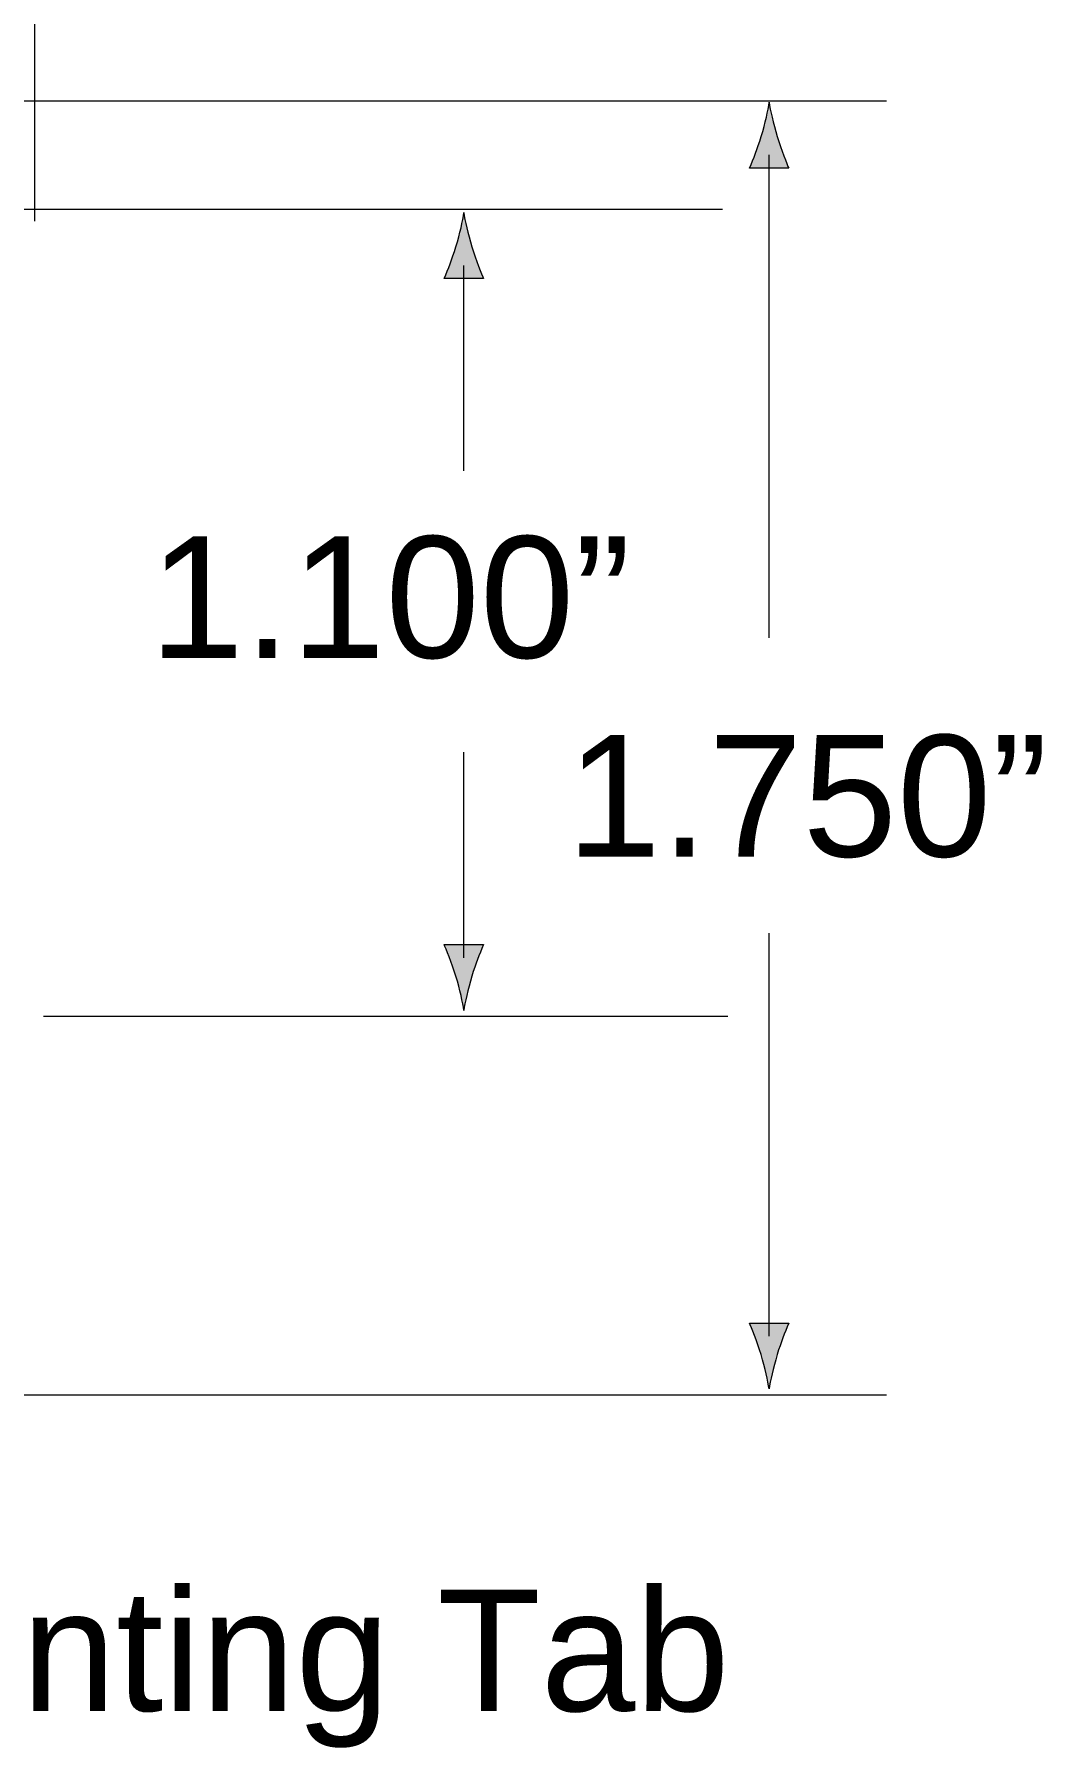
# Model space of a CAD drawing. Header units: inches. Extents: x 0.18 to 4.06, y 0.3 to 3.48.
# Drawn here: x 1.52 to 2.224, y 0.299 to 1.496 of the extents above; entities that cross this region are included whole.
import ezdxf

# ---------------------------------------------------------------- set-up
doc = ezdxf.new("R2010")
doc.units = ezdxf.units.IN
doc.header["$MEASUREMENT"] = 0
doc.layers.add('Layer 1', color=7, linetype='Continuous')

# ---------------------------------------------------------------- blocks, each defined once
blk = doc.blocks.new('block 2')
at = {"layer": 'Layer 1'}
h = blk.add_hatch(color=251, dxfattribs=at)
h.dxf.hatch_style = 2
edge = h.paths.add_edge_path()
edge.add_spline(control_points=[(2.0282, 1.4246), (2.0255, 1.4157), (2.023, 1.4098), (2.0201, 1.4025), (2.0201, 1.4025), (2.0475, 1.4025), (2.0475, 1.4025), (2.0463, 1.4052), (2.0421, 1.4157), (2.0394, 1.4246), (2.0365, 1.4343), (2.0345, 1.443), (2.0338, 1.4487), (2.0331, 1.443), (2.0311, 1.4343), (2.0282, 1.4246)], knot_values=[0, 0, 0, 0, 0.013889, 0.013889, 0.013889, 0.027778, 0.027778, 0.027778, 0.041667, 0.041667, 0.041667, 0.055556, 0.055556, 0.055556, 0.069444, 0.069444, 0.069444, 0.069444], degree=3, periodic=0)
edge.add_line((2.0282, 1.4246), (2.0282, 1.4246))
h = blk.add_hatch(color=251, dxfattribs=at)
h.dxf.hatch_style = 2
edge = h.paths.add_edge_path()
edge.add_spline(control_points=[(1.8147, 1.3475), (1.812, 1.3385), (1.8095, 1.3326), (1.8066, 1.3254), (1.8066, 1.3254), (1.8341, 1.3254), (1.8341, 1.3254), (1.8328, 1.328), (1.8287, 1.3385), (1.8259, 1.3475), (1.8231, 1.3571), (1.821, 1.3658), (1.8203, 1.3715), (1.8196, 1.3658), (1.8176, 1.3571), (1.8147, 1.3475)], knot_values=[0, 0, 0, 0, 0.013889, 0.013889, 0.013889, 0.027778, 0.027778, 0.027778, 0.041667, 0.041667, 0.041667, 0.055556, 0.055556, 0.055556, 0.069444, 0.069444, 0.069444, 0.069444], degree=3, periodic=0)
edge.add_line((1.8147, 1.3475), (1.8147, 1.3475))
h = blk.add_hatch(color=251, dxfattribs=at)
h.dxf.hatch_style = 2
edge = h.paths.add_edge_path()
edge.add_spline(control_points=[(1.8259, 0.8379), (1.8286, 0.8469), (1.8311, 0.8527), (1.834, 0.8599), (1.834, 0.8599), (1.8065, 0.8599), (1.8065, 0.8599), (1.8078, 0.8573), (1.812, 0.8469), (1.8147, 0.8379), (1.8176, 0.8282), (1.8196, 0.8195), (1.8203, 0.8138), (1.821, 0.8195), (1.823, 0.8282), (1.8259, 0.8379)], knot_values=[0, 0, 0, 0, 0.013889, 0.013889, 0.013889, 0.027778, 0.027778, 0.027778, 0.041667, 0.041667, 0.041667, 0.055556, 0.055556, 0.055556, 0.069444, 0.069444, 0.069444, 0.069444], degree=3, periodic=0)
edge.add_line((1.8259, 0.8379), (1.8259, 0.8379))
h = blk.add_hatch(color=251, dxfattribs=at)
h.dxf.hatch_style = 2
edge = h.paths.add_edge_path()
edge.add_spline(control_points=[(2.0394, 0.5733), (2.0421, 0.5823), (2.0446, 0.5882), (2.0475, 0.5954), (2.0475, 0.5954), (2.02, 0.5954), (2.02, 0.5954), (2.0212, 0.5928), (2.0254, 0.5823), (2.0281, 0.5733), (2.031, 0.5637), (2.033, 0.555), (2.0337, 0.5493), (2.0345, 0.555), (2.0365, 0.5637), (2.0394, 0.5733)], knot_values=[0, 0, 0, 0, 0.013889, 0.013889, 0.013889, 0.027778, 0.027778, 0.027778, 0.041667, 0.041667, 0.041667, 0.055556, 0.055556, 0.055556, 0.069444, 0.069444, 0.069444, 0.069444], degree=3, periodic=0)
edge.add_line((2.0394, 0.5733), (2.0394, 0.5733))
at = {"layer": 'Layer 1', "color": 250, "lineweight": 18}
for points in [[(1.5201, 2.238), (1.5201, 1.3655)], [(0.71, 1.4497), (2.1159, 1.4497)], [(2.0338, 1.0744), (2.0338, 1.4118)], [(1.5093, 1.374), (2.0011, 1.374)], [(1.8203, 1.191), (1.8203, 1.3346)], [(1.8203, 0.8507), (1.8203, 0.9943)], [(2.0338, 0.5862), (2.0338, 0.868)], [(1.5264, 0.8098), (2.0048, 0.8098)], [(0.8182, 0.5453), (2.1159, 0.5453)]]:
    blk.add_lwpolyline(points, dxfattribs=at)
at = {"layer": 'Layer 1', "lineweight": 0}
for points in [[(2.0282, 1.4246), (2.0255, 1.4157), (2.023, 1.4098), (2.0201, 1.4025), (2.0201, 1.4025), (2.0475, 1.4025), (2.0475, 1.4025), (2.0463, 1.4052), (2.0421, 1.4157), (2.0394, 1.4246), (2.0365, 1.4343), (2.0345, 1.443), (2.0338, 1.4487), (2.0331, 1.443), (2.0311, 1.4343), (2.0282, 1.4246)], [(1.8147, 1.3475), (1.812, 1.3385), (1.8095, 1.3326), (1.8066, 1.3254), (1.8066, 1.3254), (1.8341, 1.3254), (1.8341, 1.3254), (1.8328, 1.328), (1.8287, 1.3385), (1.8259, 1.3475), (1.8231, 1.3571), (1.821, 1.3658), (1.8203, 1.3715), (1.8196, 1.3658), (1.8176, 1.3571), (1.8147, 1.3475)], [(1.8259, 0.8379), (1.8286, 0.8469), (1.8311, 0.8527), (1.834, 0.8599), (1.834, 0.8599), (1.8065, 0.8599), (1.8065, 0.8599), (1.8078, 0.8573), (1.812, 0.8469), (1.8147, 0.8379), (1.8176, 0.8282), (1.8196, 0.8195), (1.8203, 0.8138), (1.821, 0.8195), (1.823, 0.8282), (1.8259, 0.8379)], [(2.0394, 0.5733), (2.0421, 0.5823), (2.0446, 0.5882), (2.0475, 0.5954), (2.0475, 0.5954), (2.02, 0.5954), (2.02, 0.5954), (2.0212, 0.5928), (2.0254, 0.5823), (2.0281, 0.5733), (2.031, 0.5637), (2.033, 0.555), (2.0337, 0.5493), (2.0345, 0.555), (2.0365, 0.5637), (2.0394, 0.5733)]]:
    blk.add_open_spline(points, degree=3, knots=[0, 0, 0, 0, 1, 1, 1, 2, 2, 2, 3, 3, 3, 4, 4, 4, 5, 5, 5, 5], dxfattribs=at)
at = {"layer": 'Layer 1', "color": 250, "lineweight": 18}
for points in [[(2.0282, 1.4246), (2.0255, 1.4157), (2.023, 1.4098), (2.0201, 1.4025), (2.0201, 1.4025), (2.0475, 1.4025), (2.0475, 1.4025), (2.0463, 1.4052), (2.0421, 1.4157), (2.0394, 1.4246), (2.0365, 1.4343), (2.0345, 1.443), (2.0338, 1.4487), (2.0331, 1.443), (2.0311, 1.4343), (2.0282, 1.4246)], [(1.8147, 1.3475), (1.812, 1.3385), (1.8095, 1.3326), (1.8066, 1.3254), (1.8066, 1.3254), (1.8341, 1.3254), (1.8341, 1.3254), (1.8328, 1.328), (1.8287, 1.3385), (1.8259, 1.3475), (1.8231, 1.3571), (1.821, 1.3658), (1.8203, 1.3715), (1.8196, 1.3658), (1.8176, 1.3571), (1.8147, 1.3475)], [(1.8259, 0.8379), (1.8286, 0.8469), (1.8311, 0.8527), (1.834, 0.8599), (1.834, 0.8599), (1.8065, 0.8599), (1.8065, 0.8599), (1.8078, 0.8573), (1.812, 0.8469), (1.8147, 0.8379), (1.8176, 0.8282), (1.8196, 0.8195), (1.8203, 0.8138), (1.821, 0.8195), (1.823, 0.8282), (1.8259, 0.8379)], [(2.0394, 0.5733), (2.0421, 0.5823), (2.0446, 0.5882), (2.0475, 0.5954), (2.0475, 0.5954), (2.02, 0.5954), (2.02, 0.5954), (2.0212, 0.5928), (2.0254, 0.5823), (2.0281, 0.5733), (2.031, 0.5637), (2.033, 0.555), (2.0337, 0.5493), (2.0345, 0.555), (2.0365, 0.5637), (2.0394, 0.5733)]]:
    blk.add_open_spline(points, degree=3, knots=[0, 0, 0, 0, 1, 1, 1, 2, 2, 2, 3, 3, 3, 4, 4, 4, 5, 5, 5, 5], dxfattribs=at)
at = {"layer": 'Layer 1', "color": 250, "char_height": 0.085, "attachment_point": 7}
for s, insert in [('\\fArial|b0|i0|c0|p34;\\W1;1.100”', (1.6004, 1.0591)), ('\\fArial|b0|i0|c0|p34;\\W1;1.750”', (1.8921, 0.9202)), ('\\fArial|b0|i0|c0|p34;\\W1;Removable Mounting Tab', (0.6466, 0.2985))]:
    blk.add_mtext(s, dxfattribs=dict(at, insert=insert))

msp = doc.modelspace()

# ---------------------------------------------------------------- block references
at = {"layer": 'Layer 1'}
msp.add_blockref('block 2', (0, 0), dxfattribs=at)

doc.saveas('drawing.dxf')
